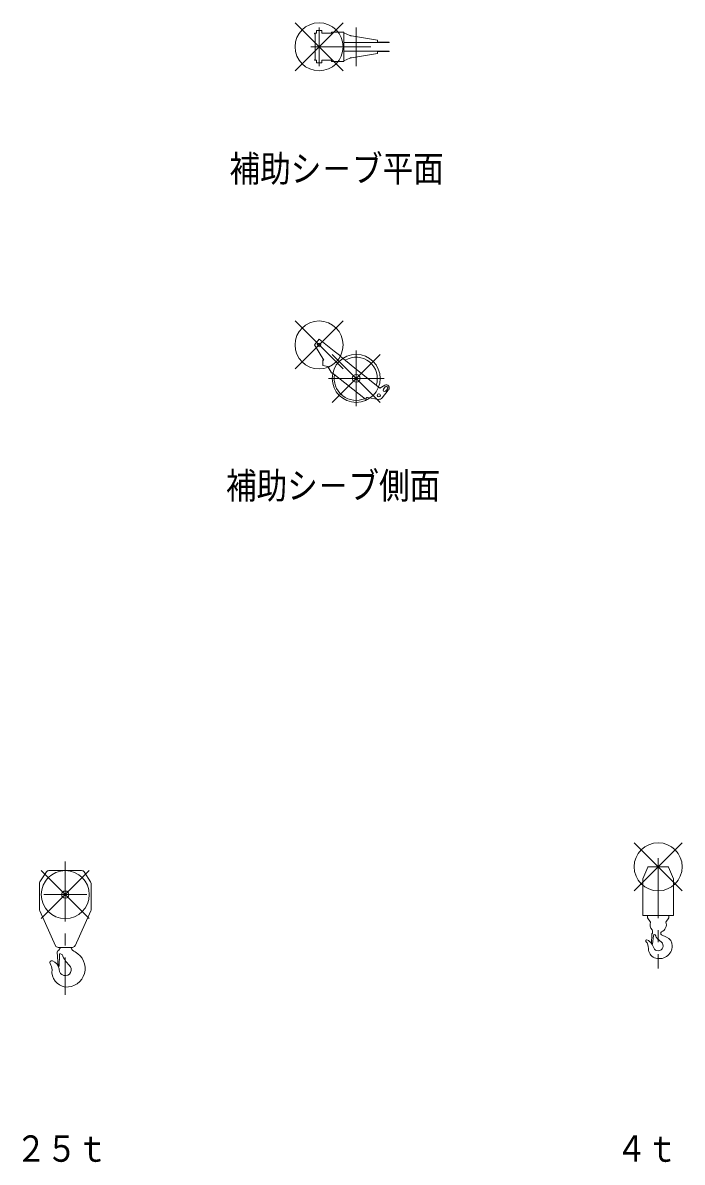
# Model space of a CAD drawing. Units: millimetres on the paper. Extents: x -420 to 420, y -297 to 297.
# Drawn here: x -112 to -57, y 56.6 to 151.5 of the extents above; entities that cross this region are included whole.
import ezdxf
from ezdxf.enums import TextEntityAlignment as Align

# ---------------------------------------------------------------- set-up
doc = ezdxf.new("R2010")
doc.units = ezdxf.units.MM
doc.linetypes.add('CHAIN1', pattern=[8, 5, -1, 1, -1])
doc.layers.add('0-0_0', color=7, linetype='Continuous', lineweight=18)
doc.styles.add('ＭＳ ゴシック', font='')
doc.styles.get('ＭＳ ゴシック').set_extended_font_data('MS Gothic')

msp = doc.modelspace()

# ---------------------------------------------------------------- linework, layer by layer
at = {"layer": '0-0_0', "color": 1}
for p, q in [((-89.287, 151.495), (-85.287, 147.495)), ((-89.287, 147.495), (-85.287, 151.495)), ((-89.287, 122.659), (-85.287, 126.659)), ((-89.287, 126.659), (-85.287, 122.659)), ((-86.197, 119.879), (-82.197, 123.879)), ((-86.197, 123.879), (-82.197, 119.879)), ((-61.05, 79.194), (-57.05, 83.194)), ((-61.05, 83.194), (-57.05, 79.194)), ((-110.422, 76.88), (-106.422, 80.88)), ((-110.422, 80.88), (-106.422, 76.88))]:
    msp.add_line(p, q, dxfattribs=at)
at = {"layer": '0-0_0', "linetype": 'CHAIN1'}
for p, q in [((-87.287, 147.887), (-87.287, 151.105)), ((-84.197, 147.887), (-84.197, 151.105)), ((-87.969, 149.495), (-81.969, 149.495)), ((-84.197, 124.196), (-84.197, 119.561)), ((-86.514, 121.879), (-81.879, 121.879)), ((-108.422, 81.637), (-108.422, 70.537)), ((-59.05, 81.919), (-59.05, 72.728)), ((-110.204, 78.88), (-106.63, 78.88))]:
    msp.add_line(p, q, dxfattribs=at)
at = {"layer": '0-0_0'}
for p, q in [((-87.663, 150.62), (-87.663, 150.575)), ((-87.51, 150.62), (-87.663, 150.62)), ((-87.624, 150.575), (-87.663, 150.575)), ((-87.624, 150.575), (-87.624, 148.415)), ((-87.51, 150.84), (-87.51, 150.62)), ((-87.06, 150.84), (-87.51, 150.84)), ((-87.06, 150.84), (-87.06, 150.62)), ((-86.251, 150.62), (-87.06, 150.62)), ((-86.251, 150.72), (-86.251, 150.62)), ((-86.251, 150.72), (-85.225, 150.72)), ((-85.225, 150.72), (-85.225, 148.27)), ((-85.225, 150.661), (-84.739, 150.448)), ((-84.586, 150.402), (-82.428, 150.045)), ((-82.428, 149.883), (-82.428, 150.045)), ((-81.44, 149.845), (-85.225, 149.845)), ((-81.44, 149.145), (-85.225, 149.145)), ((-81.44, 149.883), (-82.428, 149.883)), ((-82.428, 149.107), (-82.428, 148.945)), ((-81.44, 149.107), (-82.428, 149.107)), ((-81.44, 149.883), (-81.44, 149.845)), ((-81.44, 149.145), (-81.44, 149.107)), ((-87.624, 148.415), (-87.663, 148.415)), ((-87.663, 148.415), (-87.663, 148.37)), ((-87.51, 148.37), (-87.663, 148.37)), ((-87.51, 148.37), (-87.51, 148.15)), ((-87.06, 148.15), (-87.51, 148.15)), ((-86.251, 148.37), (-87.06, 148.37)), ((-87.06, 148.37), (-87.06, 148.15)), ((-86.251, 148.37), (-86.251, 148.27)), ((-86.251, 148.27), (-85.225, 148.27)), ((-85.225, 148.329), (-84.739, 148.542)), ((-84.586, 148.588), (-82.428, 148.945)), ((-87.289, 125.135), (-86.039, 124.13)), ((-86.967, 123.414), (-86.894, 123.397)), ((-86.967, 123.414), (-86.967, 122.952)), ((-85.475, 123.715), (-85.493, 123.692)), ((-85.493, 123.692), (-85.294, 123.531)), ((-85.262, 123.57), (-85.294, 123.531)), ((-85.227, 123.542), (-85.262, 123.57)), ((-85.227, 123.542), (-85.259, 123.503)), ((-84.616, 122.986), (-85.259, 123.503)), ((-86.967, 122.952), (-86.568, 122.858)), ((-86.568, 122.858), (-86.252, 122.339)), ((-86.217, 122.31), (-86.252, 122.339)), ((-86.186, 122.349), (-86.217, 122.31)), ((-83.435, 120.137), (-86.186, 122.349)), ((-81.523, 120.896), (-82.043, 120.249)), ((-81.79, 121.162), (-81.934, 120.983)), ((-81.595, 121.005), (-81.739, 120.826)), ((-85.31, 120.424), (-85.38, 120.481)), ((-83.347, 120.247), (-83.435, 120.137)), ((-82.33, 120.13), (-83.252, 120.283)), ((-110.531, 79.942), (-109.996, 80.766)), ((-109.786, 80.88), (-107.058, 80.88)), ((-106.848, 80.766), (-106.312, 79.942)), ((-60.32, 80.194), (-59.916, 81.157)), ((-59.86, 81.194), (-58.24, 81.194)), ((-57.78, 80.194), (-58.185, 81.157)), ((-110.572, 79.806), (-110.572, 77.633)), ((-106.272, 79.806), (-106.272, 77.633)), ((-60.32, 80.194), (-60.32, 78.034)), ((-57.78, 78.034), (-57.78, 80.194)), ((-60.32, 78.034), (-60.32, 77.164)), ((-57.78, 78.034), (-57.78, 77.164)), ((-109.238, 74.627), (-110.55, 77.531)), ((-106.294, 77.531), (-107.605, 74.627)), ((-60.32, 77.164), (-60.29, 77.134)), ((-60.29, 77.134), (-57.81, 77.134)), ((-59.95, 77.134), (-59.95, 76.934)), ((-59.7, 76.597), (-59.95, 76.934)), ((-58.401, 76.597), (-58.15, 76.934)), ((-58.15, 76.934), (-58.15, 77.134)), ((-57.81, 77.134), (-57.78, 77.164)), ((-59.567, 75.638), (-59.597, 74.739)), ((-59.567, 75.638), (-59.535, 75.637)), ((-59.438, 75.48), (-59.535, 74.755)), ((-59.52, 75.85), (-59.52, 75.685)), ((-59.379, 75.554), (-59.389, 75.554)), ((-58.776, 74.919), (-59.128, 75.236)), ((-58.348, 75.348), (-58.764, 75.542)), ((-109.089, 74.121), (-109.057, 74.122)), ((-109.089, 74.121), (-109.019, 72.923)), ((-109.01, 74.48), (-107.833, 74.48)), ((-108.97, 74.249), (-108.808, 74.48)), ((-59.597, 74.739), (-59.555, 74.737)), ((-59.422, 74.441), (-59.56, 74.737)), ((-108.939, 72.946), (-108.917, 73.826)), ((-108.863, 73.975), (-108.904, 73.882)), ((-108.863, 73.975), (-108.665, 73.861)), ((-109.019, 72.923), (-108.958, 72.926))]:
    msp.add_line(p, q, dxfattribs=at)
for points in [[(-87.289, 125.135), (-87.665, 124.668), (-86.894, 123.397)], [(-85.475, 123.715), (-86.02, 124.154), (-86.039, 124.13)], [(-81.812, 121.303), (-82.235, 121.071), (-84.616, 122.986)]]:
    msp.add_lwpolyline(points, dxfattribs=at)
at = {"layer": '0-0_0', "color": 1}
for centre in [(-87.287, 149.495), (-87.287, 124.659), (-84.197, 121.879), (-59.05, 81.194), (-108.422, 78.88)]:
    msp.add_circle(centre, 2, dxfattribs=at)
at = {"layer": '0-0_0'}
for centre, radius in [((-87.287, 124.659), 0.15), ((-84.197, 121.879), 0.325), ((-82.308, 120.462), 0.13), ((-108.422, 78.88), 0.3)]:
    msp.add_circle(centre, radius, dxfattribs=at)
for centre, radius, start, end in [((-84.417, 151.185), 0.804, 246.37135, 247.09261), ((-84.419, 151.184), 0.802, 247.24217, 247.96342), ((-84.422, 151.183), 0.801, 248.11688, 248.83814), ((-84.424, 151.182), 0.799, 248.99539, 249.71665), ((-84.427, 151.181), 0.797, 249.87759, 250.59884), ((-84.43, 151.181), 0.796, 250.76335, 251.48461), ((-84.433, 151.18), 0.794, 251.65257, 252.37382), ((-84.435, 151.179), 0.793, 252.5451, 253.26635), ((-84.438, 151.179), 0.791, 253.44082, 254.16207), ((-84.441, 151.178), 0.79, 254.33958, 255.06084), ((-84.443, 151.178), 0.789, 255.24126, 255.96251), ((-84.446, 151.177), 0.788, 256.14569, 256.86695), ((-84.449, 151.177), 0.787, 257.05273, 257.77399), ((-84.452, 151.176), 0.786, 257.96223, 258.68348), ((-84.454, 151.176), 0.785, 258.87401, 259.59526), ((-84.457, 151.175), 0.784, 259.78792, 260.50917), ((-84.417, 147.806), 0.804, 112.90739, 113.62865), ((-84.419, 147.806), 0.802, 112.03658, 112.75783), ((-84.422, 147.807), 0.801, 111.16186, 111.88312), ((-84.424, 147.808), 0.799, 110.28335, 111.0046), ((-84.427, 147.809), 0.797, 109.40115, 110.12241), ((-84.43, 147.81), 0.796, 108.51538, 109.23664), ((-84.433, 147.81), 0.794, 107.62617, 108.34743), ((-84.435, 147.811), 0.793, 106.73364, 107.45489), ((-84.438, 147.812), 0.791, 105.83791, 106.55917), ((-84.441, 147.812), 0.79, 104.93914, 105.6604), ((-84.443, 147.813), 0.789, 104.03747, 104.75872), ((-84.446, 147.813), 0.788, 103.13303, 103.85429), ((-84.449, 147.814), 0.787, 102.22599, 102.94724), ((-84.452, 147.814), 0.786, 101.31649, 102.03775), ((-84.454, 147.815), 0.785, 100.40471, 101.12596), ((-84.457, 147.815), 0.784, 99.4908, 100.21205), ((-84.197, 121.879), 1.76, 341.12575, 121.26123), ((-84.197, 121.878), 1.83, 169.92371, 229.77214), ((-81.836, 120.905), 0.125, 141.16121, 321.16121), ((-81.692, 121.084), 0.25, 321.16121, 118.51825), ((-81.692, 121.084), 0.125, 321.16121, 141.16121), ((-84.197, 121.878), 1.83, 232.59025, 292.48271), ((-83.269, 120.185), 0.1, 80.56829, 141.19349), ((-82.302, 120.469), 0.34, 265.34575, 321.19349), ((-109.786, 80.63), 0.25, 90, 146.97613), ((-107.058, 80.63), 0.25, 33.02387, 90), ((-59.86, 81.134), 0.06, 90, 157.21148), ((-58.24, 81.134), 0.06, 22.78852, 90), ((-110.322, 79.806), 0.25, 146.97613, 180), ((-106.522, 79.806), 0.25, 0, 33.02387), ((-110.322, 77.633), 0.25, 180, 204.30455), ((-106.522, 77.633), 0.25, 335.69545, 0), ((-59.05, 76.394), 0.68, 162.66582, 222.23752), ((-59.65, 75.85), 0.13, 359.99993, 42.20536), ((-59.05, 76.394), 0.68, 294.96048, 17.33424), ((-60.01, 75.034), 0.08, 70.58738, 220.08798), ((-60.76, 74.403), 0.9, 359.03113, 40.088), ((-60.231, 74.401), 0.75, 31.98014, 70.77726), ((-59.44, 75.634), 0.095, 147.36346, 178.11106), ((-59.339, 75.467), 0.1, 121.25886, 172.442), ((-59.379, 75.424), 0.13, 11.85561, 89.99998), ((-58.86, 75.533), 0.4, 191.85563, 228.00004), ((-58.709, 75.66), 0.13, 114.9605, 245.00003), ((-58.69, 74.614), 0.81, 359.99998, 65.00001), ((-109.01, 74.73), 0.25, 204.30455, 270), ((-108.932, 74.13), 0.125, 107.95356, 183.3248), ((-108.319, 72.726), 1.55, 266.18937, 62.72299), ((-107.242, 74.815), 0.8, 204.77586, 242.72299), ((-107.833, 74.73), 0.25, 270, 335.69545), ((-59.05, 74.374), 0.81, 179.03112, 247.38016), ((-59.554, 74.757), 0.02, 268.11101, 352.44188), ((-59.05, 74.614), 0.41, 205, 47.99998), ((-58.95, 74.614), 1.07, 247.38013, 0.00002), ((-109.562, 73.22), 0.16, 66.38011, 214.28443), ((-110.52, 72.566), 1, 2.79669, 34.28443), ((-109.898, 72.45), 1, 14.86909, 66.38012), ((-108.767, 73.822), 0.15, 156.28899, 178.56618), ((-106.602, 74.624), 2.2, 200.2976, 227.61771), ((-108.232, 72.466), 1.3, 172.75685, 261.61256), ((-108.959, 72.946), 0.02, 273.32464, 358.56606), ((-109.222, 72.63), 0.3, 0, 14.86909), ((-108.422, 72.63), 0.5, 180, 47.61771)]:
    msp.add_arc(centre, radius, start, end, dxfattribs=at)

# ---------------------------------------------------------------- texts
at = {"layer": '0-0_0', "style": 'ＭＳ ゴシック', "width": 0.85}
for s, p in [('補助シ－ブ平面', (-94.747, 137.586)), ('補助シ－ブ側面', (-95.044, 111.187)), ('２５ｔ', (-112.549, 55.967)), ('４ｔ', (-62.549, 55.967))]:
    msp.add_text(s, height=2.199, dxfattribs=at).set_placement(p, align=Align.BOTTOM_LEFT)

doc.saveas('drawing.dxf')
